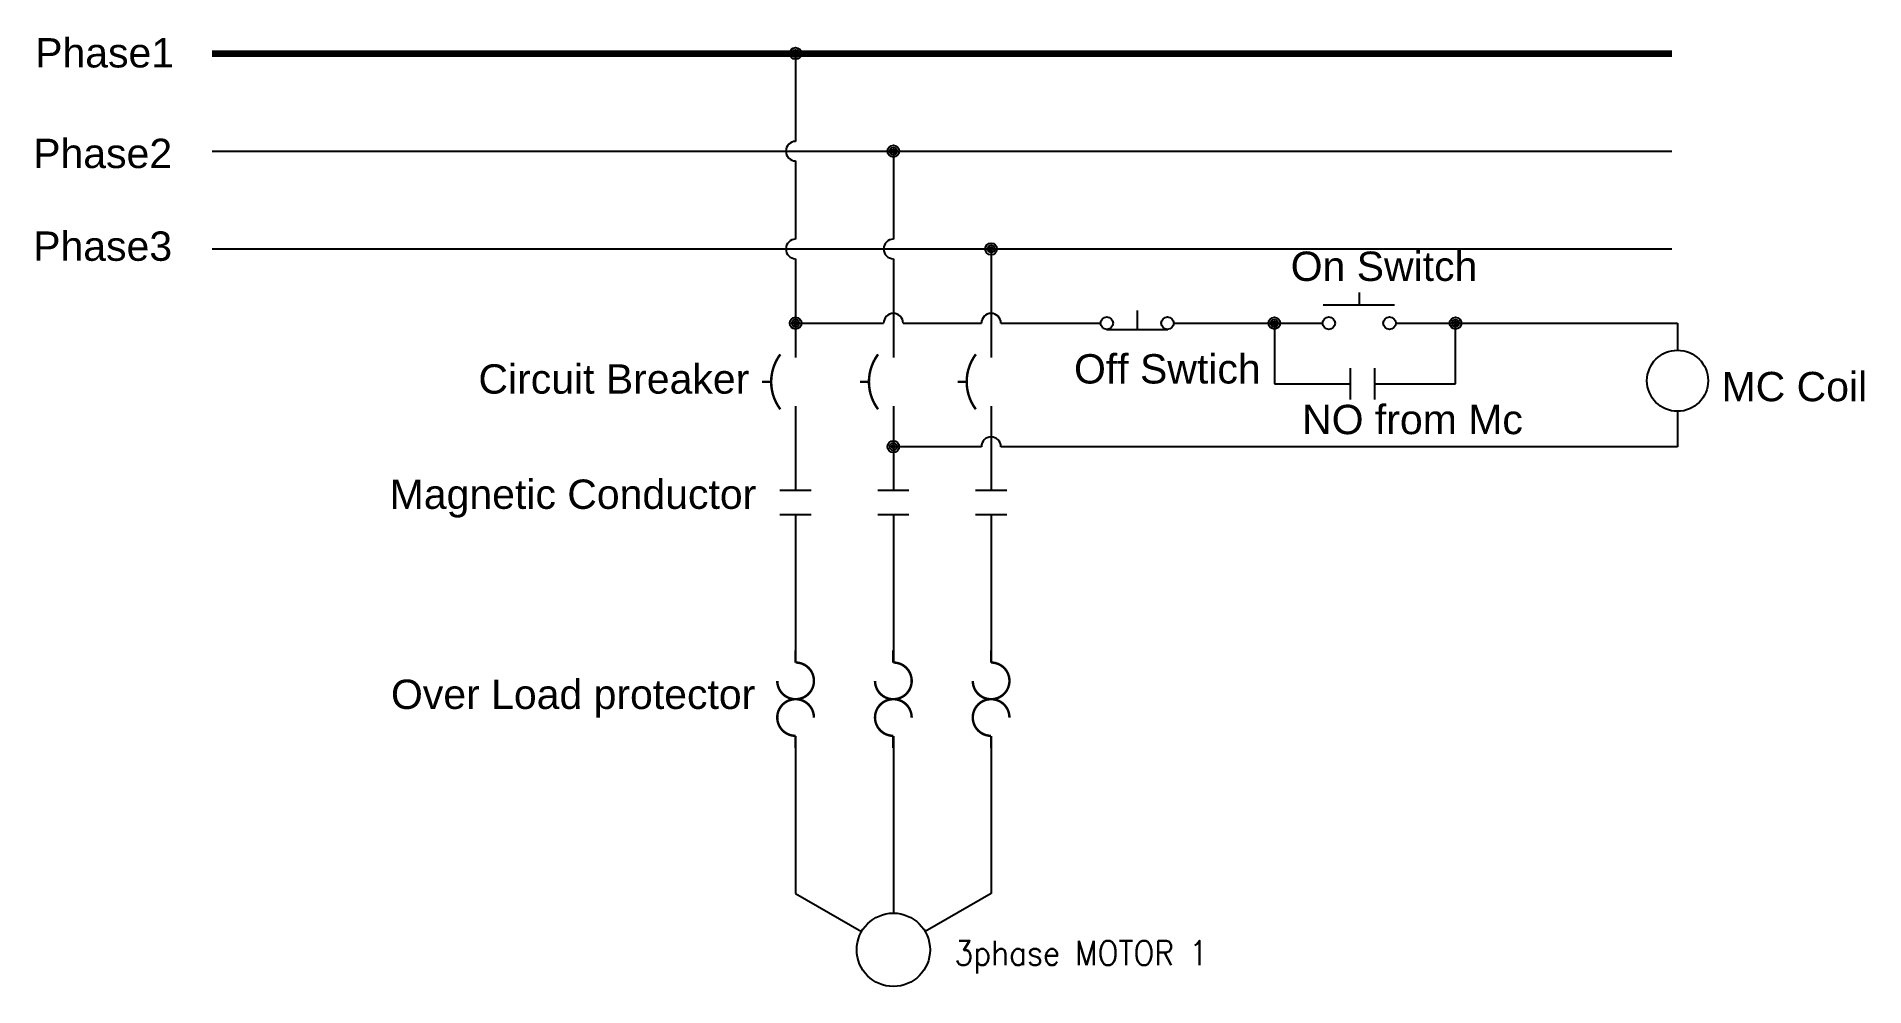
# Model space of a CAD drawing. Header units: inches. Extents: x 14.09 to 23.44, y 12.53 to 17.39.
import ezdxf
from ezdxf.enums import TextEntityAlignment as Align

# ---------------------------------------------------------------- set-up
doc = ezdxf.new("R2010")
doc.units = ezdxf.units.IN
doc.header["$MEASUREMENT"] = 0
doc.linetypes.add('HIDDEN2', pattern=[0.1875, 0.125, -0.0625])
for name, color, linetype in [('MISC', 7, 'Continuous'), ('SYMS', 7, 'Continuous'), ('TAGS', 150, 'Continuous'), ('WIRES', 7, 'Continuous')]:
    doc.layers.add(name, color=color, linetype=linetype)
doc.styles.get("Standard").update_dxf_attribs({"font": 'arial.ttf'})
doc.styles.add('WD', font='romans.shx')
doc.styles.add('WD_IEC', font='isocp2.shx', dxfattribs={"width": 0.9, "height": 4})

# ---------------------------------------------------------------- blocks, each defined once
blk = doc.blocks.new('WDDOT')
for radius in [0.03, 0.0187, 0.00929]:
    blk.add_circle((0, 0), radius)
blk = doc.blocks.new('VCR21')
at = {"linetype": 'Continuous'}
for p, q in [((-0.08, 0.0625), (0.08, 0.0625)), ((-0.08, -0.0625), (0.08, -0.0625))]:
    blk.add_line(p, q, dxfattribs=at)
at = {"style": 'WD'}
for tag, p, width in [('INST', (0.125, 0.2656), 0.7), ('LOC', (0.125, 0.1094), 0.7), ('TAG2', (0.1269, -0.045), 0.9), ('XREF', (0.1287, -0.1994), 0.7), ('DESC1', (0.1287, -0.3514), 0.7), ('DESC2', (0.1287, -0.4987), 0.7), ('DESC3', (0.1287, -0.646), 0.7)]:
    blk.add_attdef(tag, p, '', height=0.125, dxfattribs=dict(at, width=width))
at = {"linetype": 'Continuous', "style": 'WD', "width": 0.9, "flags": 8}
blk.add_attdef('TERM01', text='', height=0.125, dxfattribs=at).set_placement((-0.0312, 0.125), align=Align.RIGHT)
at = {"style": 'WD'}
for tag, p, flags in [('FAMILY', (-0.1808, 0.0031), 9), ('CONTACT', (-0.1808, -0.0135), 1)]:
    blk.add_attdef(tag, p, '', height=0.01, dxfattribs=dict(at, flags=flags))
at = {"color": 7, "style": 'WD'}
for tag, p in [('X4LINK', (-0.1406, 0)), ('X1LINK', (0.125, 0))]:
    blk.add_attdef(tag, p, '', height=0.01, dxfattribs=at)
at = {"color": 7, "style": 'WD', "flags": 1}
for tag, p in [('X2TERM01', (0, 0.0625)), ('X8TERM02', (0, -0.0625))]:
    blk.add_attdef(tag, p, '', height=0.0125, dxfattribs=at)
at = {"linetype": 'Continuous', "style": 'WD', "width": 0.9, "flags": 8}
blk.add_attdef('TERM02', text='', height=0.125, dxfattribs=at).set_placement((-0.0312, -0.125), align=Align.TOP_RIGHT)
blk = doc.blocks.new('VOL1_1-')
for points in [[(-0.0938, 0.0937, 0.0125, 0.0125, 2.414214), (0, 0.1875, 0.0125, 0.0125, 0), (0, 0.25, 0, 0, 0)], [(0.0937, -0.0937, 0.0125, 0.0125, 2.414184), (0, -0.1875, 0.0125, 0.0125, 0), (0, -0.25, 0, 0, 0)]]:
    blk.add_lwpolyline(points, format="xyseb")
at = {"linetype": 'Continuous', "style": 'WD', "flags": 8}
blk.add_attdef('TERM01', text='', height=0.125, dxfattribs=at).set_placement((-0.055, 0.2691), align=Align.RIGHT)
at = {"style": 'WD', "width": 0.85}
for tag, p in [('INST', (0.1875, 0.2812)), ('LOC', (0.1875, 0.1094)), ('TAG1', (0.1894, -0.0606)), ('DESC1', (0.1875, -0.2344)), ('DESC2', (0.1875, -0.4062)), ('DESC3', (0.1875, -0.5781))]:
    blk.add_attdef(tag, p, '', height=0.125, dxfattribs=at)
at = {"color": 7, "style": 'WD', "flags": 1}
for tag, p, height in [('X2TERM01', (0, 0.25), 0.0125), ('WDTYPE', (-0.2031, -0.25), 0.01), ('X8TERM02', (0, -0.25), 0.0125)]:
    blk.add_attdef(tag, p, '', height=height, dxfattribs=at)
at = {"style": 'WD', "width": 0.85}
blk.add_attdef('RATING1', text='', height=0.125, dxfattribs=at).set_placement((-0.25, -0.0625), align=Align.RIGHT)
at = {"color": 7, "style": 'WD'}
for tag, p in [('X4LINK', (-0.1406, 0)), ('X1LINK', (0.125, 0))]:
    blk.add_attdef(tag, p, '', height=0.01, dxfattribs=at)
at = {"style": 'WD', "flags": 9}
blk.add_attdef('FAMILY', (-0.2165, -0.1579), '', height=0.01, rotation=90, dxfattribs=at)
at = {"linetype": 'Continuous', "style": 'WD', "flags": 9}
for tag, p in [('CAT', (-0.1723, -0.1328)), ('MFG', (-0.1529, -0.1347)), ('ASSYCODE', (-0.1266, -0.1438))]:
    blk.add_attdef(tag, text='', height=0.01, rotation=90, dxfattribs=at).set_placement(p, align=Align.CENTER)
at = {"linetype": 'Continuous', "style": 'WD', "flags": 8}
blk.add_attdef('TERM02', text='', height=0.125, dxfattribs=at).set_placement((-0.0407, -0.2759), align=Align.TOP_RIGHT)
at = {"style": 'WD', "flags": 9}
blk.add_attdef('WDBLKNAM', text='', height=0.01, dxfattribs=at).set_placement((-0.1288, -0.2314), align=Align.RIGHT)
blk = doc.blocks.new('VMO13')
blk.add_circle((0, 0), 0.1875)
at = {"style": 'WD'}
for tag, p, width in [('INST', (0.318, 0.2634), 0.7), ('LOC', (0.318, 0.0937), 0.7), ('TAG1', (0.3125, -0.0789), 0.9)]:
    blk.add_attdef(tag, p, '', height=0.125, dxfattribs=dict(at, width=width))
at = {"style": 'WD', "flags": 1}
for tag, p in [('X2TERM02', (0, 0.1875)), ('X0TERM03', (-0.1624, 0.0937)), ('X0TERM01', (0.1624, 0.0937)), ('X0TERM04', (0.1326, -0.1326))]:
    blk.add_attdef(tag, p, '', height=0.0125, dxfattribs=at)
at = {"style": 'WD'}
for tag, height, width, p in [('RATING1', 0.1, 0.8, (0, 0)), ('DESC1', 0.125, 0.9, (0.001, -0.5493)), ('DESC2', 0.125, 0.9, (0.001, -0.7055)), ('DESC3', 0.125, 0.9, (0.001, -0.8618)), ('RATING3', 0.125, 0.8, (0.001, -1.018)), ('RATING4', 0.125, 0.8, (0.001, -1.1743)), ('WDTAGALT', 0.125, 0.7, (0, -1.3437))]:
    blk.add_attdef(tag, text='', height=height, dxfattribs=dict(at, width=width)).set_placement(p, align=Align.CENTER)
at = {"linetype": 'Continuous', "style": 'WD', "flags": 9}
blk.add_attdef('ASSYCODE', text='', height=0.01, dxfattribs=at).set_placement((0, 0.125), align=Align.CENTER)
at = {"style": 'WD', "flags": 9}
blk.add_attdef('FAMILY', text='', height=0.01, dxfattribs=at).set_placement((-0.0053, 0.1698), align=Align.CENTER)
at = {"linetype": 'Continuous', "style": 'WD', "flags": 1}
for tag, p in [('MFG', (0, 0.1404)), ('CAT', (0, 0.1593))]:
    blk.add_attdef(tag, text='', height=0.01, dxfattribs=at).set_placement(p, align=Align.MIDDLE)
at = {"style": 'WD', "width": 0.8}
blk.add_attdef('RATING2', text='', height=0.1, dxfattribs=at).set_placement((0, -0.0312), align=Align.TOP_CENTER)
blk = doc.blocks.new('HPB12')
for p, q in [((0, 0.0646), (0, -0.033)), ((-0.1562, -0.033), (0.1562, -0.033))]:
    blk.add_line(p, q)
for centre in [(-0.1553, 0), (0.1553, 0)]:
    blk.add_circle(centre, 0.0322)
at = {"style": 'WD', "width": 0.7}
for tag, p in [('INST', (0, 0.7375)), ('LOC', (0, 0.5679)), ('DESC1', (0, 0.4117)), ('DESC2', (0, 0.2554)), ('XREF', (0, -0.2321))]:
    blk.add_attdef(tag, text='', height=0.125, dxfattribs=at).set_placement(p, align=Align.CENTER)
at = {"style": 'WD'}
blk.add_attdef('TAG1', text='', height=0.125, dxfattribs=at).set_placement((0, 0.0992), align=Align.CENTER)
for tag, p in [('X2LINK', (0, 0.125)), ('X8LINK', (0, -0.0938))]:
    blk.add_attdef(tag, p, '', height=0.01, dxfattribs=at)
for tag, p, height, flags in [('X4TERM01', (-0.1875, 0), 0.0125, 1), ('CONTACT', (0.0544, 0.0418), 0.01, 9), ('FAMILY', (0.0544, 0.0584), 0.01, 9), ('X1TERM02', (0.1875, 0), 0.0125, 1)]:
    blk.add_attdef(tag, p, '', height=height, dxfattribs=dict(at, flags=flags))
at = {"linetype": 'Continuous', "style": 'WD', "flags": 9}
for tag, p in [('MFG', (0.0759, -0.0061)), ('CAT', (0.0759, 0.0175)), ('ASSYCODE', (0.0762, -0.0223))]:
    blk.add_attdef(tag, text='', height=0.01, dxfattribs=at).set_placement(p, align=Align.CENTER)
at = {"linetype": 'Continuous', "style": 'WD', "flags": 8}
blk.add_attdef('TERM01', text='', height=0.125, dxfattribs=at).set_placement((-0.25, -0.0314), align=Align.TOP_RIGHT)
blk.add_attdef('TERM02', text='', height=0.125, dxfattribs=at).set_placement((0.25, -0.0314), align=Align.TOP_LEFT)
blk = doc.blocks.new('HPB11')
for p, q in [((-0.1849, 0.0938), (0.1801, 0.0938)), ((0, 0.1562), (0, 0.0938))]:
    blk.add_line(p, q)
for centre in [(-0.1553, 0), (0.1553, 0)]:
    blk.add_circle(centre, 0.0322)
at = {"style": 'WD', "width": 0.7}
for tag, p in [('INST', (0, 0.8258)), ('LOC', (0, 0.6562)), ('DESC1', (0, 0.5)), ('DESC2', (0, 0.3438)), ('XREF', (0, -0.2188))]:
    blk.add_attdef(tag, text='', height=0.125, dxfattribs=at).set_placement(p, align=Align.CENTER)
at = {"style": 'WD'}
blk.add_attdef('TAG1', text='', height=0.125, dxfattribs=at).set_placement((0, 0.1875), align=Align.CENTER)
for tag, p in [('X2LINK', (0, 0.2188)), ('X8LINK', (0, 0))]:
    blk.add_attdef(tag, p, '', height=0.01, dxfattribs=at)
for tag, p, height, flags in [('CONTACT', (0.2047, 0.1357), 0.01, 1), ('FAMILY', (0.2047, 0.1523), 0.01, 9), ('X4TERM01', (-0.1875, 0), 0.0125, 1), ('X1TERM02', (0.1875, 0), 0.0125, 1)]:
    blk.add_attdef(tag, p, '', height=height, dxfattribs=dict(at, flags=flags))
at = {"linetype": 'Continuous', "style": 'WD', "flags": 9}
for tag, p in [('MFG', (0.2278, 0.0887)), ('CAT', (0.2297, 0.1082)), ('ASSYCODE', (0.23, 0.0714))]:
    blk.add_attdef(tag, text='', height=0.01, dxfattribs=at).set_placement(p, align=Align.CENTER)
at = {"linetype": 'Continuous', "style": 'WD', "flags": 8}
blk.add_attdef('TERM01', text='', height=0.125, dxfattribs=at).set_placement((-0.25, -0.0314), align=Align.TOP_RIGHT)
blk.add_attdef('TERM02', text='', height=0.125, dxfattribs=at).set_placement((0.25, -0.0314), align=Align.TOP_LEFT)
blk = doc.blocks.new('HCR21')
at = {"linetype": 'Continuous'}
for p, q in [((-0.0625, 0.08), (-0.0625, -0.08)), ((0.0625, 0.08), (0.0625, -0.08))]:
    blk.add_line(p, q, dxfattribs=at)
at = {"style": 'WD'}
for tag, width, p in [('INST', 0.7, (0, 0.4508)), ('LOC', 0.7, (0, 0.2812)), ('TAG2', 0.9, (0, 0.125)), ('XREF', 0.7, (0, -0.2975)), ('DESC1', 0.7, (0, -0.4495)), ('DESC2', 0.7, (0, -0.5968)), ('DESC3', 0.7, (0, -0.7442))]:
    blk.add_attdef(tag, text='', height=0.125, dxfattribs=dict(at, width=width)).set_placement(p, align=Align.CENTER)
for tag, p in [('X2LINK', (0, 0.125)), ('X8LINK', (0, -0.125))]:
    blk.add_attdef(tag, p, '', height=0.01, dxfattribs=at)
for tag, p, height, flags in [('X4TERM01', (-0.0625, 0), 0.0125, 1), ('X1TERM02', (0.0625, 0), 0.0125, 1), ('CONTACT', (0.0973, 0.0363), 0.01, 1), ('FAMILY', (0.0973, 0.0529), 0.01, 9)]:
    blk.add_attdef(tag, p, '', height=height, dxfattribs=dict(at, flags=flags))
at = {"linetype": 'Continuous', "style": 'WD', "flags": 8}
blk.add_attdef('TERM01', text='', height=0.125, dxfattribs=at).set_placement((-0.125, -0.0158), align=Align.TOP_RIGHT)
blk.add_attdef('TERM02', text='', height=0.125, dxfattribs=at).set_placement((0.125, -0.0158), align=Align.TOP_LEFT)
blk = doc.blocks.new('VCR1')
blk.add_circle((0, 0), 0.1562)
at = {"style": 'WD'}
for tag, p, width in [('INST', (0.2031, 0.2656), 0.7), ('LOC', (0.2031, 0.1094), 0.7), ('TAG1', (0.2031, -0.0469), 0.9), ('DESC1', (-0.256, -1.0197), 0.9), ('DESC2', (-0.256, -1.1759), 0.9), ('DESC3', (-0.256, -1.3322), 0.9)]:
    blk.add_attdef(tag, p, '', height=0.125, dxfattribs=dict(at, width=width))
at = {"linetype": 'Continuous', "style": 'WD', "flags": 8}
blk.add_attdef('TERM01', text='', height=0.125, dxfattribs=at).set_placement((-0.0312, 0.1812), align=Align.RIGHT)
at = {"color": 7, "style": 'WD', "flags": 1}
for tag, p in [('X2TERM01', (0, 0.1562)), ('X8TERM02', (0, -0.1562))]:
    blk.add_attdef(tag, p, '', height=0.0125, dxfattribs=at)
at = {"style": 'WD', "flags": 9}
blk.add_attdef('FAMILY', text='', height=0.01, dxfattribs=at).set_placement((-0.2191, -0.0659), align=Align.CENTER)
at = {"linetype": 'Continuous', "style": 'WD', "flags": 9}
for tag, p in [('CAT', (-0.2211, -0.0835)), ('MFG', (-0.2211, -0.0986))]:
    blk.add_attdef(tag, text='', height=0.01, dxfattribs=at).set_placement(p, align=Align.MIDDLE)
at = {"linetype": 'Continuous', "style": 'WD', "flags": 8}
blk.add_attdef('TERM02', text='', height=0.125, dxfattribs=at).set_placement((-0.0312, -0.1781), align=Align.TOP_RIGHT)
at = {"linetype": 'Continuous', "style": 'WD', "flags": 9}
blk.add_attdef('ASSYCODE', text='', height=0.01, dxfattribs=at).set_placement((-0.2229, -0.1181), align=Align.CENTER)
at = {"style": 'WD', "width": 0.8, "flags": 8}
for tag, p in [('NO', (-0.256, -1.4884)), ('XREFNO', (-0.0229, -1.4884)), ('NC', (-0.256, -1.6447)), ('XREFNC', (-0.0229, -1.6447))]:
    blk.add_attdef(tag, p, '', height=0.125, dxfattribs=at)
blk = doc.blocks.new('VCB11_1-')
at = {"const_width": 0.0125}
blk.add_lwpolyline([(-0.0781, 0.1406, 0.333333), (-0.0781, -0.1406)], format="xyb", dxfattribs=at)
at = {"linetype": 'HIDDEN2', "const_width": 0.0125}
blk.add_lwpolyline([(-0.1712, 0), (-0.125, 0)], dxfattribs=at)
at = {"style": 'WD', "width": 0.85}
for tag, p in [('INST', (0.125, 0.2812)), ('LOC', (0.125, 0.1094)), ('TAG1', (0.1269, -0.0606)), ('DESC1', (0.125, -0.2344)), ('DESC2', (0.125, -0.4062)), ('DESC3', (0.125, -0.5781))]:
    blk.add_attdef(tag, p, '', height=0.125, dxfattribs=at)
at = {"linetype": 'Continuous', "style": 'WD', "width": 0.85, "flags": 8}
blk.add_attdef('TERM01', text='', height=0.125, dxfattribs=at).set_placement((-0.055, 0.2223), align=Align.RIGHT)
at = {"style": 'WD_IEC'}
for tag, p in [('X2_TINY_DOT_DONT_REMOVE', (0, 0.125)), ('X8_TINY_DOT_DONT_REMOVE', (0, -0.125))]:
    blk.add_attdef(tag, p, '', height=0.0001, rotation=90, dxfattribs=at)
at = {"color": 7, "style": 'WD', "flags": 1}
for tag, p in [('X2TERM01', (0, 0.125)), ('X8TERM02', (0, -0.125))]:
    blk.add_attdef(tag, p, '', height=0.0125, dxfattribs=at)
at = {"style": 'WD', "width": 0.85}
for tag, p in [('RATING1', (-0.2812, -0.0625)), ('RATING2', (-0.2812, -0.2344))]:
    blk.add_attdef(tag, text='', height=0.125, dxfattribs=at).set_placement(p, align=Align.RIGHT)
at = {"color": 7, "style": 'WD'}
for tag, p in [('X4LINK', (-0.25, 0)), ('X1LINK', (0, 0))]:
    blk.add_attdef(tag, p, '', height=0.01, dxfattribs=at)
at = {"style": 'WD', "flags": 9}
for tag, p in [('FAMILY', (-0.1421, -0.0365)), ('WDBLKNAM', (-0.1288, -0.1689)), ('CONTACT', (-0.1288, -0.1291)), ('WDTYPE', (-0.1288, -0.1532))]:
    blk.add_attdef(tag, text='', height=0.01, dxfattribs=at).set_placement(p, align=Align.RIGHT)
at = {"linetype": 'Continuous', "style": 'WD', "flags": 9}
for tag, p in [('MFG', (-0.1421, -0.0881)), ('CAT', (-0.1421, -0.0731))]:
    blk.add_attdef(tag, text='', height=0.01, dxfattribs=at).set_placement(p, align=Align.RIGHT)
blk.add_attdef('ASSYCODE', text='', height=0.01, dxfattribs=at).set_placement((-0.1533, -0.1061), align=Align.CENTER)
at = {"linetype": 'Continuous', "style": 'WD', "width": 0.85, "flags": 8}
blk.add_attdef('TERM02', text='', height=0.125, dxfattribs=at).set_placement((-0.0563, -0.2603), align=Align.TOP_RIGHT)

msp = doc.modelspace()

# ---------------------------------------------------------------- linework, layer by layer
at = {"layer": 'WIRES', "color": 244, "lineweight": 106, "true_color": 0x991b1e}
msp.add_line((14.9844, 17.3051), (22.4505, 17.3051), dxfattribs=at)
at = {"layer": 'WIRES', "color": 244, "true_color": 0x991b1e}
for p, q in [((17.9685, 17.3051), (17.9685, 16.8551)), ((17.9685, 16.7551), (17.9685, 16.3551)), ((17.9685, 16.2551), (17.9685, 15.7505)), ((17.9685, 15.9253), (18.4185, 15.9253)), ((18.5185, 15.9253), (18.9185, 15.9253)), ((19.0185, 15.9253), (19.5281, 15.9253)), ((19.9031, 15.9253), (20.6637, 15.9253)), ((20.4173, 15.9253), (20.4173, 15.6148)), ((21.0387, 15.9253), (22.4796, 15.9253)), ((21.344, 15.6148), (21.344, 15.9253)), ((20.4173, 15.6148), (20.8048, 15.6148)), ((20.9298, 15.6148), (21.344, 15.6148)), ((17.9685, 15.5005), (17.9685, 15.071)), ((17.9685, 14.946), (17.9685, 14.2522)), ((17.9685, 13.7522), (17.9685, 13.0092)), ((17.9685, 13.0092), (18.3062, 12.8142))]:
    msp.add_line(p, q, dxfattribs=at)
at = {"layer": 'WIRES', "color": 2, "true_color": 0xf1eb1f}
msp.add_line((14.9844, 16.8051), (22.4505, 16.8051), dxfattribs=at)
at = {"layer": 'WIRES', "color": 41, "true_color": 0xf4ee51}
for p, q in [((18.4685, 16.8051), (18.4685, 16.3551)), ((18.4685, 16.2551), (18.4685, 15.7505)), ((18.4685, 15.5005), (18.4685, 15.071)), ((18.4685, 14.946), (18.4685, 14.2522)), ((18.4685, 13.7522), (18.4685, 12.908))]:
    msp.add_line(p, q, dxfattribs=at)
at = {"layer": 'WIRES', "color": 152, "true_color": 0x2776bb}
for p, q in [((14.9844, 16.3051), (22.4505, 16.3051)), ((18.9685, 16.3051), (18.9685, 15.7505)), ((18.9685, 15.5005), (18.9685, 15.071)), ((18.9685, 14.946), (18.9685, 14.2522)), ((18.9685, 13.7522), (18.9685, 13.0092)), ((18.9685, 13.0092), (18.6309, 12.8142))]:
    msp.add_line(p, q, dxfattribs=at)
at = {"layer": 'WIRES'}
for p, q in [((22.4796, 15.9253), (22.4796, 15.7871)), ((22.4796, 15.4746), (22.4796, 15.2937))]:
    msp.add_line(p, q, dxfattribs=at)
at = {"layer": 'WIRES', "color": 40, "true_color": 0xf8d731}
for p, q in [((18.9185, 15.2937), (18.4685, 15.2937)), ((22.4796, 15.2937), (19.0185, 15.2937))]:
    msp.add_line(p, q, dxfattribs=at)
at = {"layer": 'WIRES', "color": 244, "true_color": 0x991b1e}
for centre, start, end in [((17.9685, 16.8051), 90, 270), ((17.9685, 16.3051), 90, 270), ((18.9685, 15.9253), 0, 180)]:
    msp.add_arc(centre, 0.05, start, end, dxfattribs=at)
at = {"layer": 'WIRES', "color": 41, "true_color": 0xf4ee51}
msp.add_arc((18.4685, 16.3051), 0.05, 90, 270, dxfattribs=at)
at = {"layer": 'WIRES'}
msp.add_arc((18.4685, 15.9253), 0.05, 0, 180, dxfattribs=at)
at = {"layer": 'WIRES', "color": 40, "true_color": 0xf8d731}
msp.add_arc((18.9685, 15.2937), 0.05, 0, 180, dxfattribs=at)

# ---------------------------------------------------------------- block references
at = {"layer": 'SYMS', "color": 244, "true_color": 0x991b1e}
for p in [(17.9685, 17.3051), (17.9685, 15.9253), (20.4173, 15.9253), (21.344, 15.9253)]:
    msp.add_blockref('WDDOT', p, dxfattribs=at)
at = {"layer": 'SYMS', "color": 2, "true_color": 0xf1eb1f}
msp.add_blockref('WDDOT', (18.4685, 16.8051), dxfattribs=at)
at = {"layer": 'SYMS', "color": 152, "true_color": 0x2776bb}
msp.add_blockref('WDDOT', (18.9685, 16.3051), dxfattribs=at)
at = {"layer": 'SYMS'}
for name, p in [('HPB12', (19.7156, 15.9253)), ('HPB11', (20.8512, 15.9253)), ('VCR1', (22.4796, 15.6309)), ('HCR21', (20.8673, 15.6148)), ('WDDOT', (18.4685, 15.2937)), ('VCR21', (17.9685, 15.0085)), ('VCR21', (18.4685, 15.0085)), ('VCR21', (18.9685, 15.0085)), ('VOL1_1-', (17.9685, 14.0022)), ('VOL1_1-', (18.4685, 14.0022)), ('VOL1_1-', (18.9685, 14.0022))]:
    msp.add_blockref(name, p, dxfattribs=at)
ref = msp.add_blockref('VCB11_1-', (17.9685, 15.6255), dxfattribs=at)
ref.add_attrib('X2_TINY_DOT_DONT_REMOVE', '.', (17.9685, 15.7505), dxfattribs={"layer": 'MISC', "height": 0.0001, "rotation": 90, "style": 'WD_IEC'})
ref.add_attrib('X8_TINY_DOT_DONT_REMOVE', '.', (17.9685, 15.5005), dxfattribs={"layer": 'MISC', "height": 0.0001, "rotation": 90, "style": 'WD_IEC'})
ref = msp.add_blockref('VCB11_1-', (18.4685, 15.6255), dxfattribs=at)
ref.add_attrib('X2_TINY_DOT_DONT_REMOVE', '.', (18.4685, 15.7505), dxfattribs={"layer": 'MISC', "height": 0.0001, "rotation": 90, "style": 'WD_IEC'})
ref.add_attrib('X8_TINY_DOT_DONT_REMOVE', '.', (18.4685, 15.5005), dxfattribs={"layer": 'MISC', "height": 0.0001, "rotation": 90, "style": 'WD_IEC'})
ref = msp.add_blockref('VCB11_1-', (18.9685, 15.6255), dxfattribs=at)
ref.add_attrib('X2_TINY_DOT_DONT_REMOVE', '.', (18.9685, 15.7505), dxfattribs={"layer": 'MISC', "height": 0.0001, "rotation": 90, "style": 'WD_IEC'})
ref.add_attrib('X8_TINY_DOT_DONT_REMOVE', '.', (18.9685, 15.5005), dxfattribs={"layer": 'MISC', "height": 0.0001, "rotation": 90, "style": 'WD_IEC'})
ref = msp.add_blockref('VMO13', (18.4685, 12.7205), dxfattribs=at)
ref.add_attrib('TAG1', '3phase MOTOR 1', (18.781, 12.6416), dxfattribs={"layer": 'TAGS', "height": 0.125, "style": 'WD', "width": 0.9})

# ---------------------------------------------------------------- texts
for s, p in [('Phase1', (14.0788, 17.2333)), ('Phase2', (14.0687, 16.7187)), ('Phase3', (14.0687, 16.2444)), ('On Switch', (20.5009, 16.1415)), ('Circuit Breaker', (16.3461, 15.565)), ('Off Swtich', (19.3925, 15.6168)), ('MC Coil', (22.7047, 15.5262)), ('NO from Mc', (20.5592, 15.3578)), ('Magnetic Conductor', (15.8923, 14.9756)), ('Over Load protector', (15.8988, 13.9523))]:
    msp.add_text(s, height=0.15).set_placement(p)

doc.saveas('drawing.dxf')
